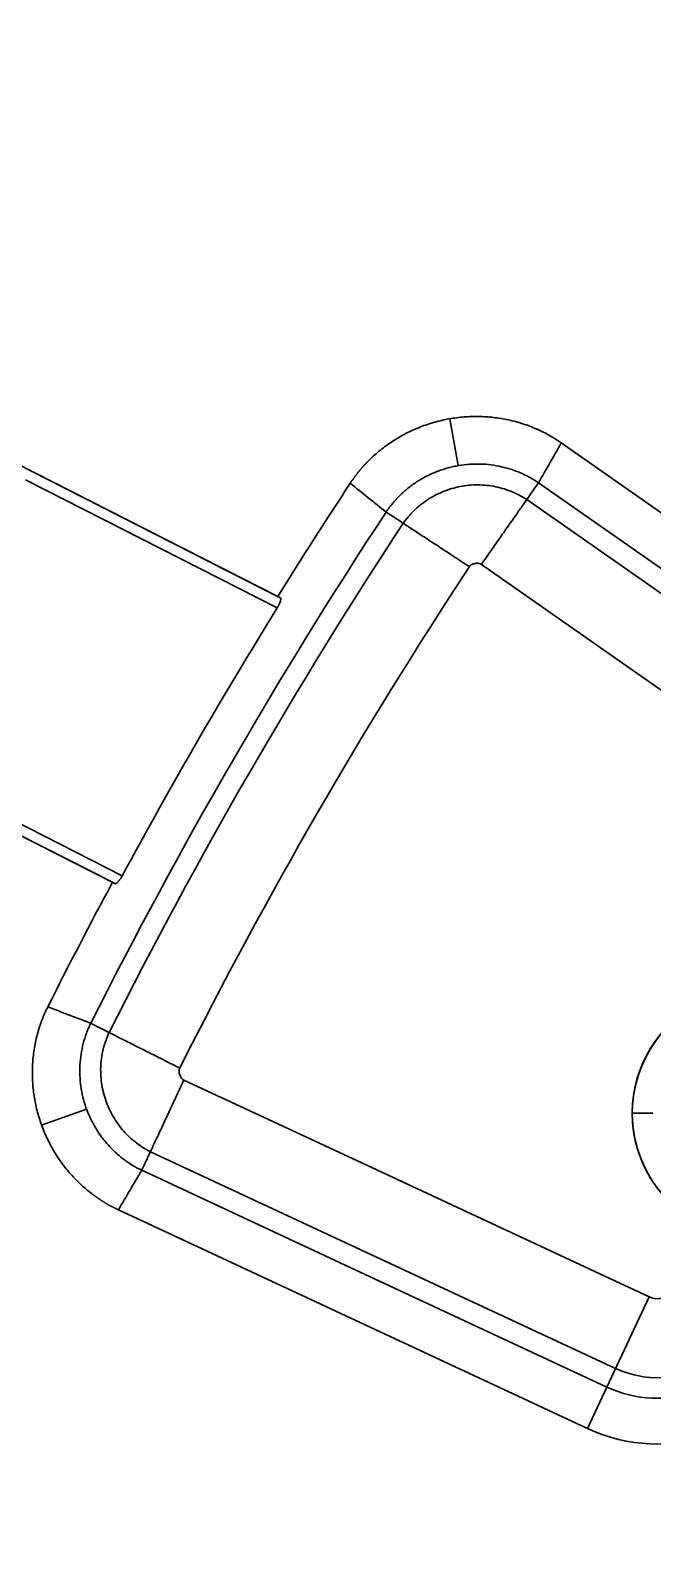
# Model space of a CAD drawing. Header units: millimetres. Extents: x -398 to 1086, y 978 to 1718.
# Drawn here: x 532.2 to 562.4, y 1506.5 to 1579.7 of the extents above; entities that cross this region are included whole.
import ezdxf

# ---------------------------------------------------------------- set-up
doc = ezdxf.new("R2010")
doc.units = ezdxf.units.MM
doc.layers.add('20', color=7, linetype='Continuous', true_color=0xffffff)

msp = doc.modelspace()

# ---------------------------------------------------------------- linework, layer by layer
at = {"layer": '20', "color": 7, "linetype": 'Continuous', "lineweight": 35}
for p, q in [((544.233, 1552.26), (512.332, 1568.506)), ((552.987, 1558.612), (552.581, 1560.887)), ((578.566, 1545.306), (557.987, 1559.716)), ((531.995, 1557.931), (544.208, 1551.711)), ((532.222, 1558.376), (544.354, 1552.198)), ((556.88, 1557.778), (565.816, 1551.521)), ((576.722, 1542.672), (556.311, 1556.964)), ((506.781, 1553.377), (536.214, 1538.388)), ((554.11, 1553.821), (562.989, 1547.604)), ((536.689, 1538.707), (525.177, 1544.57)), ((536.334, 1538.327), (524.95, 1544.124)), ((549.486, 1524.217), (539.676, 1528.791)), ((532.776, 1526.6), (534.956, 1527.385)), ((561.426, 1527.177), (562.426, 1527.177)), ((538.055, 1525.314), (560.624, 1514.79)), ((547.508, 1519.81), (537.635, 1524.414)), ((549.55, 1524.187), (549.486, 1524.217)), ((562.245, 1518.267), (549.55, 1524.187)), ((536.499, 1522.492), (559.265, 1511.876)), ((560.204, 1513.89), (547.508, 1519.81)), ((562.245, 1518.267), (560.204, 1513.89)), ((559.265, 1511.876), (560.204, 1513.89))]:
    msp.add_line(p, q, dxfattribs=at)
for centre, radius, start, end in [((758.426, 1419.177), 202.61, 0, 180), ((758.426, 1419.177), 201.12, 0, 180), ((758.426, 1419.177), 252.17, 146.66409, 148.14647), ((758.426, 1419.177), 249.948, 146.71205, 153.28445), ((758.426, 1419.177), 248.955, 146.71205, 153.28445), ((758.426, 1419.177), 245.118, 146.71205, 153.28445), ((758.426, 1419.177), 251.902, 148.25541, 151.67253), ((758.426, 1419.177), 252.17, 151.78759, 153.33526), ((567.426, 1527.177), 6, 54.47353, 180), ((567.426, 1527.177), 6, 36.31782, 180), ((567.426, 1527.177), 6, 180, 246.55492), ((567.426, 1527.177), 6, 180, 264.7125), ((562.646, 1519.126), 0.948, 245, 332.95487), ((562.646, 1519.126), 4.785, 245, 332.95487), ((562.646, 1519.126), 5.778, 245, 332.95487), ((562.646, 1519.126), 8, 245, 332.95487)]:
    msp.add_arc(centre, radius, start, end, dxfattribs=at)
for points, knots in [([(557.987, 1559.716), (557.965, 1559.731), (557.921, 1559.762), (557.854, 1559.807), (557.787, 1559.851), (557.719, 1559.894), (557.652, 1559.936), (557.585, 1559.977), (557.517, 1560.017), (557.45, 1560.056), (557.383, 1560.094), (557.316, 1560.131), (557.249, 1560.167), (557.182, 1560.202), (557.115, 1560.236), (557.049, 1560.268), (556.983, 1560.3), (556.917, 1560.331), (556.851, 1560.361), (556.786, 1560.39), (556.629, 1560.458), (556.378, 1560.557), (556.031, 1560.675), (555.684, 1560.772), (555.333, 1560.853), (554.977, 1560.916), (554.617, 1560.962), (554.257, 1560.99), (553.776, 1561.004), (553.174, 1560.978), (552.456, 1560.876), (551.751, 1560.705), (551.181, 1560.507), (550.739, 1560.316), (550.417, 1560.158), (550.099, 1559.982), (549.793, 1559.792), (549.497, 1559.588), (549.211, 1559.369), (548.931, 1559.132), (548.744, 1558.956), (548.64, 1558.852), (548.617, 1558.829), (548.593, 1558.804), (548.569, 1558.78), (548.546, 1558.756), (548.522, 1558.731), (548.498, 1558.706), (548.475, 1558.681), (548.451, 1558.655), (548.427, 1558.63), (548.404, 1558.604), (548.38, 1558.578), (548.357, 1558.551), (548.333, 1558.525), (548.31, 1558.498), (548.287, 1558.471), (548.263, 1558.444), (548.24, 1558.416), (548.217, 1558.388), (548.193, 1558.36), (548.17, 1558.332), (548.147, 1558.304), (548.124, 1558.275), (548.101, 1558.247), (548.079, 1558.218), (548.056, 1558.188), (548.033, 1558.159), (548.011, 1558.129), (547.988, 1558.099), (547.966, 1558.069), (547.943, 1558.039), (547.921, 1558.008), (547.899, 1557.977), (547.877, 1557.947), (547.855, 1557.915), (547.833, 1557.884), (547.812, 1557.852), (547.79, 1557.821), (547.769, 1557.789), (547.754, 1557.767), (547.747, 1557.756)], [0, 0, 0, 0, 0.007007, 0.013975, 0.020903, 0.027789, 0.034632, 0.04143, 0.048182, 0.054886, 0.061542, 0.068148, 0.074701, 0.081202, 0.087649, 0.09404, 0.100374, 0.10665, 0.112866, 0.119022, 0.125117, 0.157157, 0.188778, 0.219895, 0.250426, 0.281937, 0.31328, 0.344396, 0.375228, 0.437805, 0.500118, 0.562528, 0.625206, 0.655957, 0.686993, 0.718255, 0.749685, 0.780208, 0.811317, 0.842931, 0.874965, 0.87785, 0.88075, 0.883663, 0.88659, 0.88953, 0.892484, 0.895452, 0.898433, 0.901427, 0.904434, 0.907454, 0.910487, 0.913532, 0.91659, 0.91966, 0.922743, 0.925837, 0.928944, 0.932062, 0.935192, 0.938333, 0.941485, 0.944649, 0.947824, 0.95101, 0.954206, 0.957413, 0.960631, 0.963859, 0.967097, 0.970345, 0.973602, 0.97687, 0.980147, 0.983433, 0.986729, 0.990033, 0.993347, 0.996669, 1, 1, 1, 1]), ([(549.489, 1556.36), (549.491, 1556.362), (549.492, 1556.365), (549.495, 1556.369), (549.5, 1556.376), (549.511, 1556.392), (549.532, 1556.424), (549.576, 1556.487), (549.614, 1556.54), (549.692, 1556.645), (549.746, 1556.714), (549.912, 1556.914), (550.147, 1557.17), (550.407, 1557.402), (550.578, 1557.54), (550.613, 1557.567), (550.682, 1557.62), (550.717, 1557.646), (550.823, 1557.723), (550.895, 1557.772), (551.113, 1557.914), (551.411, 1558.089), (551.724, 1558.233), (552.045, 1558.363), (552.21, 1558.42), (552.42, 1558.483), (552.462, 1558.495), (552.547, 1558.517), (552.589, 1558.528), (552.717, 1558.559), (552.802, 1558.578), (553.058, 1558.627), (553.231, 1558.652), (553.491, 1558.676), (553.621, 1558.685), (553.753, 1558.69), (553.84, 1558.692), (553.884, 1558.692), (554.104, 1558.691), (554.452, 1558.673), (554.795, 1558.621), (555.136, 1558.553), (555.305, 1558.51), (555.515, 1558.445), (555.557, 1558.432), (555.64, 1558.404), (555.681, 1558.39), (555.804, 1558.345), (555.885, 1558.313), (556.126, 1558.212), (556.282, 1558.136), (556.511, 1558.011), (556.624, 1557.945), (556.753, 1557.863), (556.817, 1557.821), (556.849, 1557.799), (556.865, 1557.789), (556.871, 1557.784), (556.876, 1557.781), (556.878, 1557.779), (556.88, 1557.778)], [0, 0, 0, 0, 0.000977, 0.000977, 0.001953, 0.003906, 0.007812, 0.015625, 0.03125, 0.03125, 0.0625, 0.0625, 0.125, 0.1875, 0.1875, 0.203125, 0.203125, 0.21875, 0.21875, 0.25, 0.25, 0.3125, 0.375, 0.375, 0.4375, 0.4375, 0.453125, 0.453125, 0.46875, 0.46875, 0.5, 0.5, 0.5625, 0.5625, 0.59375, 0.609375, 0.609375, 0.625, 0.625, 0.6875, 0.75, 0.75, 0.8125, 0.8125, 0.828125, 0.828125, 0.84375, 0.84375, 0.875, 0.875, 0.9375, 0.9375, 0.96875, 0.984375, 0.992188, 0.996094, 0.998047, 0.999023, 0.999023, 1, 1, 1, 1]), ([(549.489, 1556.36), (549.2, 1556.592), (548.619, 1557.057), (548.039, 1557.523), (547.747, 1557.756)], [0, 0, 0, 0, 0.498306, 1, 1, 1, 1]), ([(556.88, 1557.778), (556.84, 1557.72), (556.787, 1557.644), (556.658, 1557.46), (556.582, 1557.351), (556.408, 1557.103), (556.31, 1556.964), (556.097, 1556.658), (555.98, 1556.492), (555.732, 1556.138), (555.6, 1555.949), (555.324, 1555.555), (555.18, 1555.35), (554.884, 1554.926), (554.732, 1554.709), (554.423, 1554.268), (554.267, 1554.045), (554.11, 1553.821)], [0, 0, 0, 0, 0.125, 0.125, 0.25, 0.25, 0.375, 0.375, 0.5, 0.5, 0.625, 0.625, 0.75, 0.75, 0.875, 0.875, 1, 1, 1, 1]), ([(556.31, 1556.963), (556.094, 1557.108), (555.868, 1557.229), (555.367, 1557.443), (555.087, 1557.53), (554.521, 1557.646), (554.235, 1557.676), (553.657, 1557.679), (553.366, 1557.652), (552.801, 1557.543), (552.525, 1557.462), (551.985, 1557.244), (551.73, 1557.111), (551.25, 1556.796), (551.022, 1556.613), (550.633, 1556.226), (550.467, 1556.028), (550.32, 1555.815)], [0, 0, 0, 0, 0.114854, 0.114854, 0.243275, 0.243275, 0.371696, 0.371696, 0.500117, 0.500117, 0.628538, 0.628538, 0.756959, 0.756959, 0.885379, 0.885379, 1, 1, 1, 1]), ([(553.526, 1553.709), (553.298, 1553.859), (553.07, 1554.009), (552.621, 1554.304), (552.399, 1554.45), (551.967, 1554.733), (551.757, 1554.871), (551.355, 1555.135), (551.163, 1555.261), (550.801, 1555.499), (550.632, 1555.61), (550.32, 1555.815), (550.178, 1555.908), (549.924, 1556.074), (549.813, 1556.147), (549.625, 1556.271), (549.548, 1556.321), (549.489, 1556.36)], [0, 0, 0, 0, 0.125, 0.125, 0.25, 0.25, 0.375, 0.375, 0.5, 0.5, 0.625, 0.625, 0.75, 0.75, 0.875, 0.875, 1, 1, 1, 1]), ([(553.526, 1553.709), (553.53, 1553.715), (553.534, 1553.72), (553.543, 1553.731), (553.547, 1553.736), (553.561, 1553.75), (553.571, 1553.759), (553.603, 1553.784), (553.626, 1553.798), (553.672, 1553.823), (553.697, 1553.834), (553.734, 1553.847), (553.747, 1553.851), (553.773, 1553.858), (553.786, 1553.861), (553.826, 1553.868), (553.852, 1553.871), (553.892, 1553.873), (553.906, 1553.873), (553.932, 1553.872), (553.946, 1553.872), (553.985, 1553.867), (554.011, 1553.862), (554.05, 1553.851), (554.063, 1553.846), (554.081, 1553.838), (554.087, 1553.835), (554.099, 1553.829), (554.105, 1553.825), (554.11, 1553.821)], [0, 0, 0, 0, 0.03125, 0.03125, 0.0625, 0.0625, 0.125, 0.125, 0.25, 0.25, 0.375, 0.375, 0.4375, 0.4375, 0.5, 0.5, 0.625, 0.625, 0.6875, 0.6875, 0.75, 0.75, 0.875, 0.875, 0.9375, 0.9375, 0.96875, 0.96875, 1, 1, 1, 1]), ([(544.353, 1552.199), (544.36, 1552.195), (544.366, 1552.188), (544.373, 1552.175), (544.375, 1552.17), (544.377, 1552.158), (544.378, 1552.151), (544.379, 1552.13), (544.378, 1552.114), (544.374, 1552.086), (544.372, 1552.076), (544.367, 1552.056), (544.364, 1552.045), (544.354, 1552.011), (544.346, 1551.987), (544.326, 1551.935), (544.314, 1551.909), (544.294, 1551.867), (544.288, 1551.854), (544.273, 1551.825), (544.265, 1551.811), (544.242, 1551.768), (544.225, 1551.74), (544.208, 1551.711)], [0, 0, 0, 0, 0.125, 0.125, 0.1875, 0.1875, 0.25, 0.25, 0.375, 0.375, 0.4375, 0.4375, 0.5, 0.5, 0.625, 0.625, 0.75, 0.75, 0.8125, 0.8125, 0.875, 0.875, 1, 1, 1, 1]), ([(544.353, 1552.199), (544.321, 1552.215), (544.289, 1552.231), (544.249, 1552.252), (544.241, 1552.256), (544.233, 1552.26)], [0, 0, 0, 0, 0.7996, 0.7996, 1, 1, 1, 1]), ([(536.689, 1538.707), (536.685, 1538.7), (536.681, 1538.693), (536.673, 1538.678), (536.669, 1538.671), (536.657, 1538.649), (536.648, 1538.635), (536.623, 1538.593), (536.605, 1538.566), (536.579, 1538.528), (536.57, 1538.516), (536.553, 1538.492), (536.535, 1538.47), (536.518, 1538.449), (536.501, 1538.429), (536.493, 1538.42), (536.468, 1538.394), (536.452, 1538.379), (536.43, 1538.361), (536.423, 1538.355), (536.409, 1538.345), (536.402, 1538.341), (536.383, 1538.33), (536.371, 1538.326), (536.355, 1538.323), (536.35, 1538.323), (536.341, 1538.324), (536.337, 1538.326), (536.333, 1538.328)], [0, 0, 0, 0, 0.03125, 0.03125, 0.0625, 0.0625, 0.125, 0.125, 0.25, 0.25, 0.3125, 0.3125, 0.375, 0.4375, 0.4375, 0.5, 0.5, 0.625, 0.625, 0.6875, 0.6875, 0.75, 0.75, 0.875, 0.875, 0.9375, 0.9375, 1, 1, 1, 1]), ([(536.214, 1538.388), (536.222, 1538.384), (536.229, 1538.38), (536.269, 1538.36), (536.301, 1538.344), (536.333, 1538.328)], [0, 0, 0, 0, 0.2004, 0.2004, 1, 1, 1, 1]), ([(533.075, 1532.343), (533.063, 1532.319), (533.039, 1532.271), (533.004, 1532.198), (532.97, 1532.125), (532.937, 1532.052), (532.905, 1531.98), (532.874, 1531.907), (532.844, 1531.835), (532.816, 1531.762), (532.788, 1531.69), (532.761, 1531.618), (532.735, 1531.547), (532.711, 1531.476), (532.687, 1531.405), (532.664, 1531.334), (532.642, 1531.264), (532.621, 1531.195), (532.601, 1531.125), (532.581, 1531.057), (532.537, 1530.891), (532.475, 1530.629), (532.409, 1530.268), (532.363, 1529.91), (532.334, 1529.551), (532.323, 1529.19), (532.329, 1528.827), (532.354, 1528.467), (532.41, 1527.988), (532.523, 1527.396), (532.728, 1526.7), (532.999, 1526.027), (533.278, 1525.492), (533.531, 1525.082), (533.735, 1524.786), (533.955, 1524.497), (534.187, 1524.221), (534.432, 1523.958), (534.691, 1523.706), (534.966, 1523.464), (535.168, 1523.304), (535.285, 1523.217), (535.312, 1523.197), (535.339, 1523.177), (535.367, 1523.157), (535.394, 1523.137), (535.422, 1523.117), (535.45, 1523.097), (535.479, 1523.078), (535.507, 1523.058), (535.536, 1523.038), (535.565, 1523.019), (535.595, 1522.999), (535.624, 1522.98), (535.654, 1522.96), (535.684, 1522.941), (535.714, 1522.922), (535.744, 1522.903), (535.775, 1522.884), (535.806, 1522.865), (535.837, 1522.846), (535.868, 1522.827), (535.899, 1522.808), (535.931, 1522.79), (535.963, 1522.771), (535.995, 1522.753), (536.027, 1522.735), (536.059, 1522.716), (536.092, 1522.698), (536.125, 1522.68), (536.158, 1522.663), (536.191, 1522.645), (536.225, 1522.627), (536.258, 1522.61), (536.292, 1522.593), (536.326, 1522.575), (536.361, 1522.558), (536.395, 1522.541), (536.43, 1522.525), (536.464, 1522.508), (536.488, 1522.497), (536.499, 1522.492)], [0, 0, 0, 0, 0.007006, 0.013973, 0.0209, 0.027786, 0.034628, 0.041425, 0.048177, 0.054881, 0.061536, 0.068141, 0.074694, 0.081194, 0.08764, 0.094031, 0.100365, 0.10664, 0.112857, 0.119013, 0.125107, 0.157149, 0.18877, 0.219887, 0.250417, 0.281926, 0.313267, 0.34438, 0.375207, 0.437791, 0.500109, 0.562515, 0.625189, 0.655942, 0.686979, 0.718243, 0.749674, 0.780198, 0.811307, 0.842921, 0.874955, 0.87784, 0.88074, 0.883654, 0.886581, 0.889522, 0.892477, 0.895445, 0.898426, 0.901421, 0.904428, 0.907449, 0.910482, 0.913527, 0.916586, 0.919656, 0.922739, 0.925834, 0.92894, 0.932059, 0.935189, 0.93833, 0.941483, 0.944647, 0.947822, 0.951008, 0.954205, 0.957412, 0.96063, 0.963857, 0.967096, 0.970344, 0.973602, 0.976869, 0.980146, 0.983433, 0.986728, 0.990033, 0.993347, 0.996669, 1, 1, 1, 1]), ([(533.075, 1532.343), (533.308, 1532.254), (533.772, 1532.076), (534.467, 1531.81), (534.93, 1531.632), (535.16, 1531.544)], [0, 0, 0, 0, 0.334825, 0.668158, 1, 1, 1, 1]), ([(537.635, 1524.414), (537.633, 1524.415), (537.63, 1524.417), (537.625, 1524.419), (537.618, 1524.423), (537.6, 1524.431), (537.566, 1524.448), (537.497, 1524.482), (537.439, 1524.512), (537.323, 1524.575), (537.247, 1524.618), (537.024, 1524.754), (536.88, 1524.852), (536.671, 1525.01), (536.569, 1525.092), (536.469, 1525.178), (536.403, 1525.236), (536.371, 1525.266), (536.209, 1525.416), (536.088, 1525.541), (535.858, 1525.801), (535.643, 1526.072), (535.454, 1526.362), (535.322, 1526.587), (535.259, 1526.701), (535.2, 1526.819), (535.161, 1526.897), (535.142, 1526.937), (535.05, 1527.137), (534.985, 1527.299), (534.87, 1527.629), (534.821, 1527.797), (534.759, 1528.051), (534.731, 1528.18), (534.708, 1528.309), (534.693, 1528.396), (534.686, 1528.44), (534.655, 1528.657), (534.623, 1529.005), (534.625, 1529.353), (534.644, 1529.701), (534.662, 1529.875), (534.716, 1530.223), (534.751, 1530.395), (534.839, 1530.732), (534.891, 1530.898), (534.983, 1531.144), (535.031, 1531.265), (535.094, 1531.405), (535.127, 1531.475), (535.143, 1531.509), (535.152, 1531.527), (535.156, 1531.534), (535.158, 1531.539), (535.159, 1531.542), (535.16, 1531.544)], [0, 0, 0, 0, 0.000977, 0.000977, 0.001953, 0.003906, 0.007812, 0.015625, 0.03125, 0.03125, 0.0625, 0.0625, 0.125, 0.125, 0.15625, 0.171875, 0.171875, 0.1875, 0.1875, 0.25, 0.25, 0.3125, 0.375, 0.375, 0.40625, 0.421875, 0.421875, 0.4375, 0.4375, 0.5, 0.5, 0.5625, 0.5625, 0.59375, 0.609375, 0.609375, 0.625, 0.625, 0.6875, 0.75, 0.75, 0.8125, 0.8125, 0.875, 0.875, 0.9375, 0.9375, 0.96875, 0.984375, 0.992187, 0.996094, 0.998047, 0.999023, 0.999023, 1, 1, 1, 1]), ([(535.16, 1531.544), (535.224, 1531.512), (535.306, 1531.471), (535.507, 1531.37), (535.626, 1531.31), (535.896, 1531.174), (536.048, 1531.097), (536.381, 1530.93), (536.562, 1530.838), (536.949, 1530.644), (537.154, 1530.54), (537.584, 1530.324), (537.808, 1530.211), (538.27, 1529.979), (538.507, 1529.86), (538.987, 1529.618), (539.231, 1529.495), (539.475, 1529.373)], [0, 0, 0, 0, 0.125, 0.125, 0.25, 0.25, 0.375, 0.375, 0.5, 0.5, 0.625, 0.625, 0.75, 0.75, 0.875, 0.875, 1, 1, 1, 1]), ([(536.048, 1531.097), (535.938, 1530.863), (535.85, 1530.622), (535.71, 1530.096), (535.664, 1529.805), (535.631, 1529.226), (535.643, 1528.937), (535.723, 1528.362), (535.792, 1528.076), (535.981, 1527.531), (536.102, 1527.268), (536.396, 1526.763), (536.566, 1526.528), (536.949, 1526.096), (537.164, 1525.897), (537.603, 1525.566), (537.823, 1525.43), (538.055, 1525.315)], [0, 0, 0, 0, 0.114036, 0.114036, 0.242648, 0.242648, 0.371259, 0.371259, 0.499871, 0.499871, 0.628482, 0.628482, 0.757094, 0.757094, 0.885705, 0.885705, 1, 1, 1, 1]), ([(539.676, 1528.791), (539.67, 1528.794), (539.664, 1528.798), (539.652, 1528.805), (539.646, 1528.809), (539.629, 1528.821), (539.619, 1528.83), (539.588, 1528.859), (539.57, 1528.879), (539.537, 1528.923), (539.523, 1528.947), (539.504, 1528.984), (539.498, 1528.996), (539.487, 1529.022), (539.482, 1529.035), (539.468, 1529.074), (539.461, 1529.1), (539.453, 1529.141), (539.451, 1529.155), (539.448, 1529.183), (539.447, 1529.196), (539.445, 1529.238), (539.447, 1529.265), (539.453, 1529.307), (539.456, 1529.32), (539.462, 1529.34), (539.464, 1529.347), (539.469, 1529.36), (539.471, 1529.366), (539.475, 1529.373)], [0, 0, 0, 0, 0.03125, 0.03125, 0.0625, 0.0625, 0.125, 0.125, 0.25, 0.25, 0.375, 0.375, 0.4375, 0.4375, 0.5, 0.5, 0.625, 0.625, 0.6875, 0.6875, 0.75, 0.75, 0.875, 0.875, 0.9375, 0.9375, 0.96875, 0.96875, 1, 1, 1, 1]), ([(539.676, 1528.791), (539.561, 1528.544), (539.446, 1528.297), (539.218, 1527.809), (539.106, 1527.569), (538.888, 1527.101), (538.782, 1526.873), (538.579, 1526.437), (538.481, 1526.229), (538.299, 1525.837), (538.213, 1525.653), (538.055, 1525.315), (537.983, 1525.161), (537.855, 1524.886), (537.799, 1524.766), (537.704, 1524.562), (537.665, 1524.478), (537.635, 1524.414)], [0, 0, 0, 0, 0.125, 0.125, 0.25, 0.25, 0.375, 0.375, 0.5, 0.5, 0.625, 0.625, 0.75, 0.75, 0.875, 0.875, 1, 1, 1, 1])]:
    msp.add_open_spline(points, degree=3, knots=knots, dxfattribs=at)
for points in [[(556.88, 1557.778), (557.249, 1558.424), (557.618, 1559.07), (557.987, 1559.716)], [(536.499, 1522.492), (536.877, 1523.132), (537.256, 1523.773), (537.635, 1524.414)], [(549.486, 1524.217), (549.507, 1524.206), (549.528, 1524.196), (549.55, 1524.187)]]:
    msp.add_open_spline(points, degree=3, dxfattribs=at)

doc.saveas('drawing.dxf')
